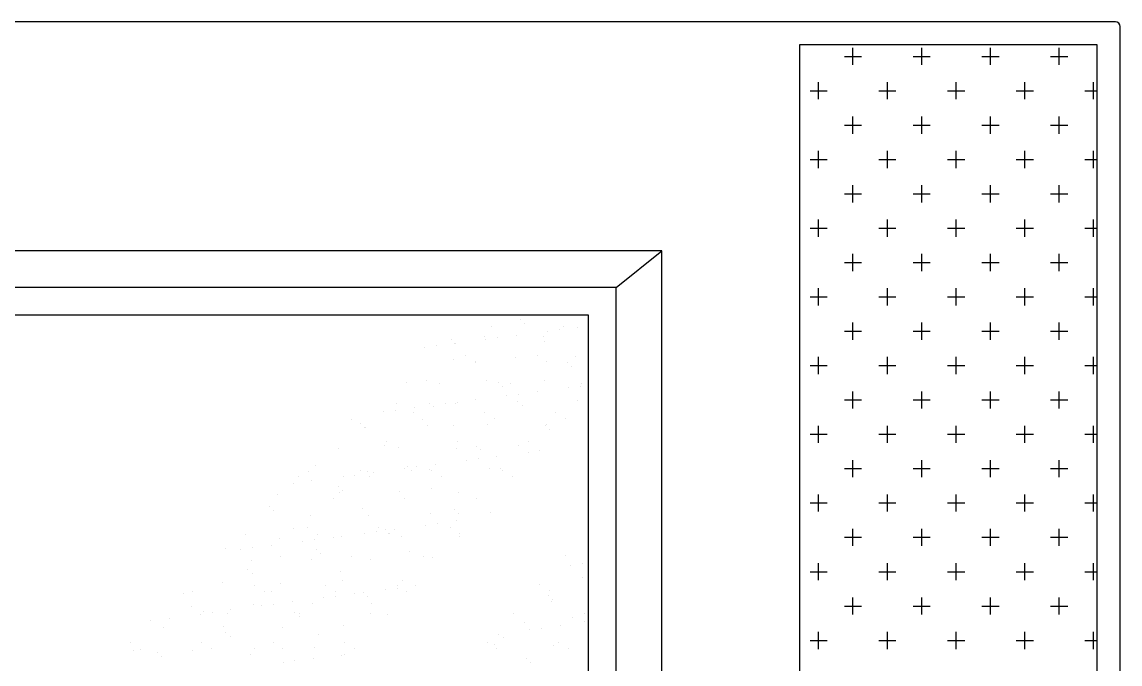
# Model space of a CAD drawing. Header units: inches. Extents: x 11.8 to 54.3, y 10.8 to 35.6.
# Drawn here: x 38.433 to 38.6727, y 29.4192 to 29.5593 of the extents above; entities that cross this region are included whole.
import ezdxf

# ---------------------------------------------------------------- set-up
doc = ezdxf.new("R2010")
doc.units = ezdxf.units.IN
doc.header["$MEASUREMENT"] = 0
doc.layers.add('02', color=2, linetype='Continuous')

msp = doc.modelspace()

# ---------------------------------------------------------------- linework, layer by layer
at = {"layer": '02'}
for p, q in [((38.6717, 29.55934), (37.7767, 29.55934)), ((38.6727, 29.01434), (38.6727, 29.55834)), ((38.6027, 29.55434), (38.6027, 29.03134)), ((38.6677, 29.55434), (38.6027, 29.55434)), ((38.61441, 29.54995), (38.61441, 29.5537)), ((38.62941, 29.54995), (38.62941, 29.5537)), ((38.64441, 29.54995), (38.64441, 29.5537)), ((38.65941, 29.54995), (38.65941, 29.5537)), ((38.6677, 29.03134), (38.6677, 29.55434)), ((38.61254, 29.55183), (38.61629, 29.55183)), ((38.62754, 29.55183), (38.63129, 29.55183)), ((38.64254, 29.55183), (38.64629, 29.55183)), ((38.65754, 29.55183), (38.66129, 29.55183)), ((38.60691, 29.54245), (38.60691, 29.5462)), ((38.62191, 29.54245), (38.62191, 29.5462)), ((38.63691, 29.54245), (38.63691, 29.5462)), ((38.65191, 29.54245), (38.65191, 29.5462)), ((38.66691, 29.54245), (38.66691, 29.5462)), ((38.60504, 29.54433), (38.60879, 29.54433)), ((38.62004, 29.54433), (38.62379, 29.54433)), ((38.63504, 29.54433), (38.63879, 29.54433)), ((38.65004, 29.54433), (38.65379, 29.54433)), ((38.66504, 29.54433), (38.6677, 29.54433)), ((38.61441, 29.53495), (38.61441, 29.5387)), ((38.62941, 29.53495), (38.62941, 29.5387)), ((38.64441, 29.53495), (38.64441, 29.5387)), ((38.65941, 29.53495), (38.65941, 29.5387)), ((38.61254, 29.53683), (38.61629, 29.53683)), ((38.62754, 29.53683), (38.63129, 29.53683)), ((38.64254, 29.53683), (38.64629, 29.53683)), ((38.65754, 29.53683), (38.66129, 29.53683)), ((38.60504, 29.52933), (38.60879, 29.52933)), ((38.60691, 29.52745), (38.60691, 29.5312)), ((38.62004, 29.52933), (38.62379, 29.52933)), ((38.62191, 29.52745), (38.62191, 29.5312)), ((38.63504, 29.52933), (38.63879, 29.52933)), ((38.63691, 29.52745), (38.63691, 29.5312)), ((38.65004, 29.52933), (38.65379, 29.52933)), ((38.65191, 29.52745), (38.65191, 29.5312)), ((38.66504, 29.52933), (38.6677, 29.52933)), ((38.66691, 29.52745), (38.66691, 29.5312)), ((38.61254, 29.52183), (38.61629, 29.52183)), ((38.61441, 29.51995), (38.61441, 29.5237)), ((38.62754, 29.52183), (38.63129, 29.52183)), ((38.62941, 29.51995), (38.62941, 29.5237)), ((38.64254, 29.52183), (38.64629, 29.52183)), ((38.64441, 29.51995), (38.64441, 29.5237)), ((38.65754, 29.52183), (38.66129, 29.52183)), ((38.65941, 29.51995), (38.65941, 29.5237)), ((38.60691, 29.51245), (38.60691, 29.5162)), ((38.62191, 29.51245), (38.62191, 29.5162)), ((38.63691, 29.51245), (38.63691, 29.5162)), ((38.65191, 29.51245), (38.65191, 29.5162)), ((38.66691, 29.51245), (38.66691, 29.5162)), ((38.60504, 29.51433), (38.60879, 29.51433)), ((38.62004, 29.51433), (38.62379, 29.51433)), ((38.63504, 29.51433), (38.63879, 29.51433)), ((38.65004, 29.51433), (38.65379, 29.51433)), ((38.66504, 29.51433), (38.6677, 29.51433)), ((38.5727, 29.50934), (37.8767, 29.50934)), ((38.5627, 29.50134), (38.5727, 29.50934)), ((38.5727, 29.02634), (38.5727, 29.50934)), ((38.61441, 29.50495), (38.61441, 29.5087)), ((38.62941, 29.50495), (38.62941, 29.5087)), ((38.64441, 29.50495), (38.64441, 29.5087)), ((38.65941, 29.50495), (38.65941, 29.5087)), ((38.61254, 29.50683), (38.61629, 29.50683)), ((38.62754, 29.50683), (38.63129, 29.50683)), ((38.64254, 29.50683), (38.64629, 29.50683)), ((38.65754, 29.50683), (38.66129, 29.50683)), ((38.5627, 29.50134), (37.8867, 29.50134)), ((38.5627, 29.10634), (38.5627, 29.50134)), ((38.60691, 29.49745), (38.60691, 29.5012)), ((38.62191, 29.49745), (38.62191, 29.5012)), ((38.63691, 29.49745), (38.63691, 29.5012)), ((38.65191, 29.49745), (38.65191, 29.5012)), ((38.66691, 29.49745), (38.66691, 29.5012)), ((38.60504, 29.49933), (38.60879, 29.49933)), ((38.62004, 29.49933), (38.62379, 29.49933)), ((38.63504, 29.49933), (38.63879, 29.49933)), ((38.65004, 29.49933), (38.65379, 29.49933)), ((38.66504, 29.49933), (38.6677, 29.49933)), ((38.5567, 29.49534), (37.8927, 29.49534)), ((38.5567, 29.11234), (38.5567, 29.49534)), ((38.53559, 29.49288), (38.53559, 29.49288)), ((38.54175, 29.49431), (38.54175, 29.49431)), ((38.54268, 29.49347), (38.54268, 29.49347)), ((38.55116, 29.49291), (38.55116, 29.49291)), ((38.61441, 29.48995), (38.61441, 29.4937)), ((38.62941, 29.48995), (38.62941, 29.4937)), ((38.64441, 29.48995), (38.64441, 29.4937)), ((38.65941, 29.48995), (38.65941, 29.4937)), ((38.53403, 29.49077), (38.53403, 29.49077)), ((38.54092, 29.49096), (38.54092, 29.49096)), ((38.54682, 29.49071), (38.54682, 29.49071)), ((38.54772, 29.49185), (38.54772, 29.49185)), ((38.55032, 29.49219), (38.55032, 29.49219)), ((38.55438, 29.49273), (38.55438, 29.49273)), ((38.61254, 29.49183), (38.61629, 29.49183)), ((38.62754, 29.49183), (38.63129, 29.49183)), ((38.64254, 29.49183), (38.64629, 29.49183)), ((38.65754, 29.49183), (38.66129, 29.49183)), ((38.5208, 29.48831), (38.5208, 29.48831)), ((38.5234, 29.48865), (38.5234, 29.48865)), ((38.52672, 29.48992), (38.52672, 29.48992)), ((38.52746, 29.48918), (38.52746, 29.48918)), ((38.52765, 29.48908), (38.52765, 29.48908)), ((38.53426, 29.49008), (38.53426, 29.49008)), ((38.53686, 29.49042), (38.53686, 29.49042)), ((38.54703, 29.48948), (38.54703, 29.48948)), ((38.52992, 29.48654), (38.52992, 29.48654)), ((38.54079, 29.48609), (38.54079, 29.48609)), ((38.5455, 29.48657), (38.5455, 29.48657)), ((38.55388, 29.48625), (38.55388, 29.48625)), ((38.60691, 29.48245), (38.60691, 29.4862)), ((38.62191, 29.48245), (38.62191, 29.4862)), ((38.63691, 29.48245), (38.63691, 29.4862)), ((38.65191, 29.48245), (38.65191, 29.4862)), ((38.66691, 29.48245), (38.66691, 29.4862)), ((38.52729, 29.4856), (38.52729, 29.4856)), ((38.532, 29.48509), (38.532, 29.48509)), ((38.53203, 29.4852), (38.53203, 29.4852)), ((38.5476, 29.48523), (38.5476, 29.48523)), ((38.552, 29.48492), (38.552, 29.48492)), ((38.55292, 29.48408), (38.55292, 29.48408)), ((38.60504, 29.48433), (38.60879, 29.48433)), ((38.62004, 29.48433), (38.62379, 29.48433)), ((38.63504, 29.48433), (38.63879, 29.48433)), ((38.65004, 29.48433), (38.65379, 29.48433)), ((38.66504, 29.48433), (38.6677, 29.48433)), ((38.52126, 29.48097), (38.52126, 29.48097)), ((38.53434, 29.48114), (38.53434, 29.48114)), ((38.54714, 29.48108), (38.54714, 29.48108)), ((38.51697, 29.4807), (38.51697, 29.4807)), ((38.52405, 29.48034), (38.52405, 29.48034)), ((38.53697, 29.48053), (38.53697, 29.48053)), ((38.53789, 29.47969), (38.53789, 29.47969)), ((38.53962, 29.48036), (38.53962, 29.48036)), ((38.54553, 29.47862), (38.54553, 29.47862)), ((38.55233, 29.47951), (38.55233, 29.47951)), ((38.55493, 29.47985), (38.55493, 29.47985)), ((38.55519, 29.48039), (38.55519, 29.48039)), ((38.61441, 29.47495), (38.61441, 29.4787)), ((38.62941, 29.47495), (38.62941, 29.4787)), ((38.64441, 29.47495), (38.64441, 29.4787)), ((38.65941, 29.47495), (38.65941, 29.4787)), ((38.52194, 29.47614), (38.52194, 29.47614)), ((38.52801, 29.47631), (38.52801, 29.47631)), ((38.53207, 29.47685), (38.53207, 29.47685)), ((38.53887, 29.47774), (38.53887, 29.47774)), ((38.54111, 29.47645), (38.54111, 29.47645)), ((38.54147, 29.47808), (38.54147, 29.47808)), ((38.55419, 29.47662), (38.55419, 29.47662)), ((38.61254, 29.47683), (38.61629, 29.47683)), ((38.62754, 29.47683), (38.63129, 29.47683)), ((38.64254, 29.47683), (38.64629, 29.47683)), ((38.65754, 29.47683), (38.66129, 29.47683)), ((38.51195, 29.4742), (38.51195, 29.4742)), ((38.51455, 29.47454), (38.51455, 29.47454)), ((38.51481, 29.47603), (38.51481, 29.47603)), ((38.51839, 29.47399), (38.51839, 29.47399)), ((38.51862, 29.47507), (38.51862, 29.47507)), ((38.52286, 29.4753), (38.52286, 29.4753)), ((38.52541, 29.47597), (38.52541, 29.47597)), ((38.5276, 29.47596), (38.5276, 29.47596)), ((38.53396, 29.47402), (38.53396, 29.47402)), ((38.54224, 29.4757), (38.54224, 29.4757)), ((38.54953, 29.47405), (38.54953, 29.47405)), ((38.50493, 29.47262), (38.50493, 29.47262)), ((38.50691, 29.47176), (38.50691, 29.47176)), ((38.5205, 29.47265), (38.5205, 29.47265)), ((38.52157, 29.47134), (38.52157, 29.47134)), ((38.52721, 29.47131), (38.52721, 29.47131)), ((38.53466, 29.47151), (38.53466, 29.47151)), ((38.53607, 29.47268), (38.53607, 29.47268)), ((38.54745, 29.47144), (38.54745, 29.47144)), ((38.55164, 29.47271), (38.55164, 29.47271)), ((38.50783, 29.47091), (38.50783, 29.47091)), ((38.50807, 29.47085), (38.50807, 29.47085)), ((38.54722, 29.47114), (38.54722, 29.47114)), ((38.54814, 29.4703), (38.54814, 29.4703)), ((38.60504, 29.46933), (38.60879, 29.46933)), ((38.60691, 29.46745), (38.60691, 29.4712)), ((38.62004, 29.46933), (38.62379, 29.46933)), ((38.62191, 29.46745), (38.62191, 29.4712)), ((38.63504, 29.46933), (38.63879, 29.46933)), ((38.63691, 29.46745), (38.63691, 29.4712)), ((38.65004, 29.46933), (38.65379, 29.46933)), ((38.65191, 29.46745), (38.65191, 29.4712)), ((38.66504, 29.46933), (38.6677, 29.46933)), ((38.66691, 29.46745), (38.66691, 29.4712)), ((38.51218, 29.46692), (38.51218, 29.46692)), ((38.51252, 29.46779), (38.51252, 29.46779)), ((38.52809, 29.46782), (38.52809, 29.46782)), ((38.53219, 29.46675), (38.53219, 29.46675)), ((38.54142, 29.46682), (38.54142, 29.46682)), ((38.54366, 29.46784), (38.54366, 29.46784)), ((38.50204, 29.46623), (38.50204, 29.46623)), ((38.51513, 29.46639), (38.51513, 29.46639)), ((38.52792, 29.46633), (38.52792, 29.46633)), ((38.53311, 29.46591), (38.53311, 29.46591)), ((38.53668, 29.46451), (38.53668, 29.46451)), ((38.54348, 29.4654), (38.54348, 29.4654)), ((38.54608, 29.46574), (38.54608, 29.46574)), ((38.49715, 29.46254), (38.49715, 29.46254)), ((38.51656, 29.46186), (38.51656, 29.46186)), ((38.51716, 29.46236), (38.51716, 29.46236)), ((38.51916, 29.4622), (38.51916, 29.4622)), ((38.52323, 29.46273), (38.52323, 29.46273)), ((38.53002, 29.46363), (38.53002, 29.46363)), ((38.53262, 29.46397), (38.53262, 29.46397)), ((38.53497, 29.46187), (38.53497, 29.46187)), ((38.53746, 29.46192), (38.53746, 29.46192)), ((38.61254, 29.46183), (38.61629, 29.46183)), ((38.61441, 29.45995), (38.61441, 29.4637)), ((38.62754, 29.46183), (38.63129, 29.46183)), ((38.62941, 29.45995), (38.62941, 29.4637)), ((38.64254, 29.46183), (38.64629, 29.46183)), ((38.64441, 29.45995), (38.64441, 29.4637)), ((38.65754, 29.46183), (38.66129, 29.46183)), ((38.65941, 29.45995), (38.65941, 29.4637)), ((38.4934, 29.46007), (38.4934, 29.46007)), ((38.49559, 29.46128), (38.49559, 29.46128)), ((38.5031, 29.46008), (38.5031, 29.46008)), ((38.5057, 29.46043), (38.5057, 29.46043)), ((38.50686, 29.46145), (38.50686, 29.46145)), ((38.50838, 29.46122), (38.50838, 29.46122)), ((38.50897, 29.4601), (38.50897, 29.4601)), ((38.50977, 29.46096), (38.50977, 29.46096)), ((38.51808, 29.46152), (38.51808, 29.46152)), ((38.52189, 29.4617), (38.52189, 29.4617)), ((38.52243, 29.46147), (38.52243, 29.46147)), ((38.52454, 29.46013), (38.52454, 29.46013)), ((38.538, 29.4615), (38.538, 29.4615)), ((38.54011, 29.46016), (38.54011, 29.46016)), ((38.49224, 29.45866), (38.49224, 29.45866)), ((38.49631, 29.45919), (38.49631, 29.45919)), ((38.50213, 29.45798), (38.50213, 29.45798)), ((38.50305, 29.45713), (38.50305, 29.45713)), ((38.52243, 29.45753), (38.52243, 29.45753)), ((38.48885, 29.4561), (38.48885, 29.4561)), ((38.50099, 29.45524), (38.50099, 29.45524)), ((38.50235, 29.45659), (38.50235, 29.45659)), ((38.51544, 29.45676), (38.51544, 29.45676)), ((38.51656, 29.45527), (38.51656, 29.45527)), ((38.52823, 29.4567), (38.52823, 29.4567)), ((38.53213, 29.4553), (38.53213, 29.4553)), ((38.60691, 29.45245), (38.60691, 29.4562)), ((38.62191, 29.45245), (38.62191, 29.4562)), ((38.63691, 29.45245), (38.63691, 29.4562)), ((38.65191, 29.45245), (38.65191, 29.4562)), ((38.66691, 29.45245), (38.66691, 29.4562)), ((38.4871, 29.45359), (38.4871, 29.45359)), ((38.48802, 29.45274), (38.48802, 29.45274)), ((38.5074, 29.45315), (38.5074, 29.45315)), ((38.52741, 29.45297), (38.52741, 29.45297)), ((38.52833, 29.45213), (38.52833, 29.45213)), ((38.53529, 29.45224), (38.53529, 29.45224)), ((38.60504, 29.45433), (38.60879, 29.45433)), ((38.62004, 29.45433), (38.62379, 29.45433)), ((38.63504, 29.45433), (38.63879, 29.45433)), ((38.65004, 29.45433), (38.65379, 29.45433)), ((38.66504, 29.45433), (38.6677, 29.45433)), ((38.49591, 29.45164), (38.49591, 29.45164)), ((38.5087, 29.45158), (38.5087, 29.45158)), ((38.5222, 29.45207), (38.5222, 29.45207)), ((38.52377, 29.44986), (38.52377, 29.44986)), ((38.52784, 29.4504), (38.52784, 29.4504)), ((38.48186, 29.44753), (38.48186, 29.44753)), ((38.49237, 29.44876), (38.49237, 29.44876)), ((38.49533, 29.4489), (38.49533, 29.4489)), ((38.49744, 29.44755), (38.49744, 29.44755)), ((38.50771, 29.44775), (38.50771, 29.44775)), ((38.51031, 29.44809), (38.51031, 29.44809)), ((38.5109, 29.44893), (38.5109, 29.44893)), ((38.51238, 29.44859), (38.51238, 29.44859)), ((38.51301, 29.44758), (38.51301, 29.44758)), ((38.5133, 29.44774), (38.5133, 29.44774)), ((38.51438, 29.44862), (38.51438, 29.44862)), ((38.52117, 29.44952), (38.52117, 29.44952)), ((38.52647, 29.44895), (38.52647, 29.44895)), ((38.52858, 29.44761), (38.52858, 29.44761)), ((38.61441, 29.44495), (38.61441, 29.4487)), ((38.62941, 29.44495), (38.62941, 29.4487)), ((38.64441, 29.44495), (38.64441, 29.4487)), ((38.65941, 29.44495), (38.65941, 29.4487)), ((38.48746, 29.44508), (38.48746, 29.44508)), ((38.48916, 29.44647), (38.48916, 29.44647)), ((38.49425, 29.44597), (38.49425, 29.44597)), ((38.49685, 29.44632), (38.49685, 29.44632)), ((38.50092, 29.44685), (38.50092, 29.44685)), ((38.50267, 29.44696), (38.50267, 29.44696)), ((38.51576, 29.44712), (38.51576, 29.44712)), ((38.52855, 29.44706), (38.52855, 29.44706)), ((38.61254, 29.44683), (38.61629, 29.44683)), ((38.62754, 29.44683), (38.63129, 29.44683)), ((38.64254, 29.44683), (38.64629, 29.44683)), ((38.65754, 29.44683), (38.66129, 29.44683)), ((38.47734, 29.44437), (38.47734, 29.44437)), ((38.48079, 29.4442), (38.48079, 29.4442)), ((38.48339, 29.44454), (38.48339, 29.44454)), ((38.48946, 29.44269), (38.48946, 29.44269)), ((38.49735, 29.4442), (38.49735, 29.4442)), ((38.49827, 29.44335), (38.49827, 29.44335)), ((38.50503, 29.44272), (38.50503, 29.44272)), ((38.51765, 29.44375), (38.51765, 29.44375)), ((38.5206, 29.44275), (38.5206, 29.44275)), ((38.55174, 29.4428), (38.55174, 29.4428)), ((38.48313, 29.44184), (38.48313, 29.44184)), ((38.49622, 29.44201), (38.49622, 29.44201)), ((38.50901, 29.44195), (38.50901, 29.44195)), ((38.52252, 29.44244), (38.52252, 29.44244)), ((38.5527, 29.44072), (38.5527, 29.44072)), ((38.5553, 29.44107), (38.5553, 29.44107)), ((38.60691, 29.43745), (38.60691, 29.4412)), ((38.62191, 29.43745), (38.62191, 29.4412)), ((38.63691, 29.43745), (38.63691, 29.4412)), ((38.65191, 29.43745), (38.65191, 29.4412)), ((38.66691, 29.43745), (38.66691, 29.4412)), ((38.48232, 29.43981), (38.48232, 29.43981)), ((38.48324, 29.43896), (38.48324, 29.43896)), ((38.50262, 29.43937), (38.50262, 29.43937)), ((38.55545, 29.43808), (38.55545, 29.43808)), ((38.60504, 29.43933), (38.60879, 29.43933)), ((38.62004, 29.43933), (38.62379, 29.43933)), ((38.63504, 29.43933), (38.63879, 29.43933)), ((38.65004, 29.43933), (38.65379, 29.43933)), ((38.66504, 29.43933), (38.6677, 29.43933)), ((38.47669, 29.4369), (38.47669, 29.4369)), ((38.48379, 29.43635), (38.48379, 29.43635)), ((38.48948, 29.43684), (38.48948, 29.43684)), ((38.49937, 29.43638), (38.49937, 29.43638)), ((38.50298, 29.43732), (38.50298, 29.43732)), ((38.51232, 29.43541), (38.51232, 29.43541)), ((38.51492, 29.43575), (38.51492, 29.43575)), ((38.51494, 29.4364), (38.51494, 29.4364)), ((38.51607, 29.43749), (38.51607, 29.43749)), ((38.51899, 29.43628), (38.51899, 29.43628)), ((38.54608, 29.43646), (38.54608, 29.43646)), ((38.46821, 29.43458), (38.46821, 29.43458)), ((38.47033, 29.43498), (38.47033, 29.43498)), ((38.4859, 29.435), (38.4859, 29.435)), ((38.48759, 29.43498), (38.48759, 29.43498)), ((38.49886, 29.43364), (38.49886, 29.43364)), ((38.50146, 29.43398), (38.50146, 29.43398)), ((38.50147, 29.43503), (38.50147, 29.43503)), ((38.50553, 29.43451), (38.50553, 29.43451)), ((38.50759, 29.43481), (38.50759, 29.43481)), ((38.50852, 29.43396), (38.50852, 29.43396)), ((38.51704, 29.43506), (38.51704, 29.43506)), ((38.5479, 29.43419), (38.5479, 29.43419)), ((38.54819, 29.43512), (38.54819, 29.43512)), ((38.54883, 29.43335), (38.54883, 29.43335)), ((38.61441, 29.42995), (38.61441, 29.4337)), ((38.62941, 29.42995), (38.62941, 29.4337)), ((38.64441, 29.42995), (38.64441, 29.4337)), ((38.65941, 29.42995), (38.65941, 29.4337)), ((38.46994, 29.43172), (38.46994, 29.43172)), ((38.47256, 29.43059), (38.47256, 29.43059)), ((38.47861, 29.43097), (38.47861, 29.43097)), ((38.48345, 29.43221), (38.48345, 29.43221)), ((38.4854, 29.43186), (38.4854, 29.43186)), ((38.488, 29.43221), (38.488, 29.43221)), ((38.49207, 29.43274), (38.49207, 29.43274)), ((38.49654, 29.43238), (38.49654, 29.43238)), ((38.50933, 29.43232), (38.50933, 29.43232)), ((38.54871, 29.43291), (38.54871, 29.43291)), ((38.61254, 29.43183), (38.61629, 29.43183)), ((38.62754, 29.43183), (38.63129, 29.43183)), ((38.64254, 29.43183), (38.64629, 29.43183)), ((38.65754, 29.43183), (38.66129, 29.43183)), ((38.46109, 29.42866), (38.46109, 29.42866)), ((38.46515, 29.4292), (38.46515, 29.4292)), ((38.47194, 29.43009), (38.47194, 29.43009)), ((38.47455, 29.43043), (38.47455, 29.43043)), ((38.47792, 29.43014), (38.47792, 29.43014)), ((38.49256, 29.43042), (38.49256, 29.43042)), ((38.49349, 29.43017), (38.49349, 29.43017)), ((38.49349, 29.42957), (38.49349, 29.42957)), ((38.50906, 29.4302), (38.50906, 29.4302)), ((38.51287, 29.42998), (38.51287, 29.42998)), ((38.54021, 29.43025), (38.54021, 29.43025)), ((38.54268, 29.42828), (38.54268, 29.42828)), ((38.55318, 29.42936), (38.55318, 29.42936)), ((38.55577, 29.42845), (38.55577, 29.42845)), ((38.55578, 29.43028), (38.55578, 29.43028)), ((38.46392, 29.4271), (38.46392, 29.4271)), ((38.477, 29.42726), (38.477, 29.42726)), ((38.47753, 29.42603), (38.47753, 29.42603)), ((38.48979, 29.4272), (38.48979, 29.4272)), ((38.5033, 29.42769), (38.5033, 29.42769)), ((38.54385, 29.42661), (38.54385, 29.42661)), ((38.54645, 29.42695), (38.54645, 29.42695)), ((38.55051, 29.42749), (38.55051, 29.42749)), ((38.60691, 29.42245), (38.60691, 29.4262)), ((38.62191, 29.42245), (38.62191, 29.4262)), ((38.63691, 29.42245), (38.63691, 29.4262)), ((38.65191, 29.42245), (38.65191, 29.4262)), ((38.66691, 29.42245), (38.66691, 29.4262)), ((38.45669, 29.42377), (38.45669, 29.42377)), ((38.47226, 29.4238), (38.47226, 29.4238)), ((38.47845, 29.42519), (38.47845, 29.42519)), ((38.48783, 29.42383), (38.48783, 29.42383)), ((38.49784, 29.42559), (38.49784, 29.42559)), ((38.5034, 29.42386), (38.5034, 29.42386)), ((38.53454, 29.42391), (38.53454, 29.42391)), ((38.53706, 29.42572), (38.53706, 29.42572)), ((38.53814, 29.42497), (38.53814, 29.42497)), ((38.55012, 29.42394), (38.55012, 29.42394)), ((38.60504, 29.42433), (38.60879, 29.42433)), ((38.62004, 29.42433), (38.62379, 29.42433)), ((38.63504, 29.42433), (38.63879, 29.42433)), ((38.65004, 29.42433), (38.65379, 29.42433)), ((38.66504, 29.42433), (38.6677, 29.42433)), ((38.45747, 29.42215), (38.45747, 29.42215)), ((38.4588, 29.42243), (38.4588, 29.42243)), ((38.4625, 29.42164), (38.4625, 29.42164)), ((38.47026, 29.42209), (38.47026, 29.42209)), ((38.47437, 29.42246), (38.47437, 29.42246)), ((38.4828, 29.4212), (38.4828, 29.4212)), ((38.48376, 29.42258), (38.48376, 29.42258)), ((38.48994, 29.42248), (38.48994, 29.42248)), ((38.49685, 29.42274), (38.49685, 29.42274)), ((38.50281, 29.42103), (38.50281, 29.42103)), ((38.50347, 29.4213), (38.50347, 29.4213)), ((38.50551, 29.42251), (38.50551, 29.42251)), ((38.53623, 29.42333), (38.53623, 29.42333)), ((38.53665, 29.42257), (38.53665, 29.42257)), ((38.54903, 29.42327), (38.54903, 29.42327)), ((38.55222, 29.4226), (38.55222, 29.4226)), ((38.46342, 29.4208), (38.46342, 29.4208)), ((38.49001, 29.41952), (38.49001, 29.41952)), ((38.49261, 29.41987), (38.49261, 29.41987)), ((38.49668, 29.4204), (38.49668, 29.4204)), ((38.54312, 29.42041), (38.54312, 29.42041)), ((38.54404, 29.41957), (38.54404, 29.41957))]:
    msp.add_line(p, q, dxfattribs=at)
msp.add_arc((38.6717, 29.55834), 0.001, 0, 90, dxfattribs=at)

doc.saveas('drawing.dxf')
